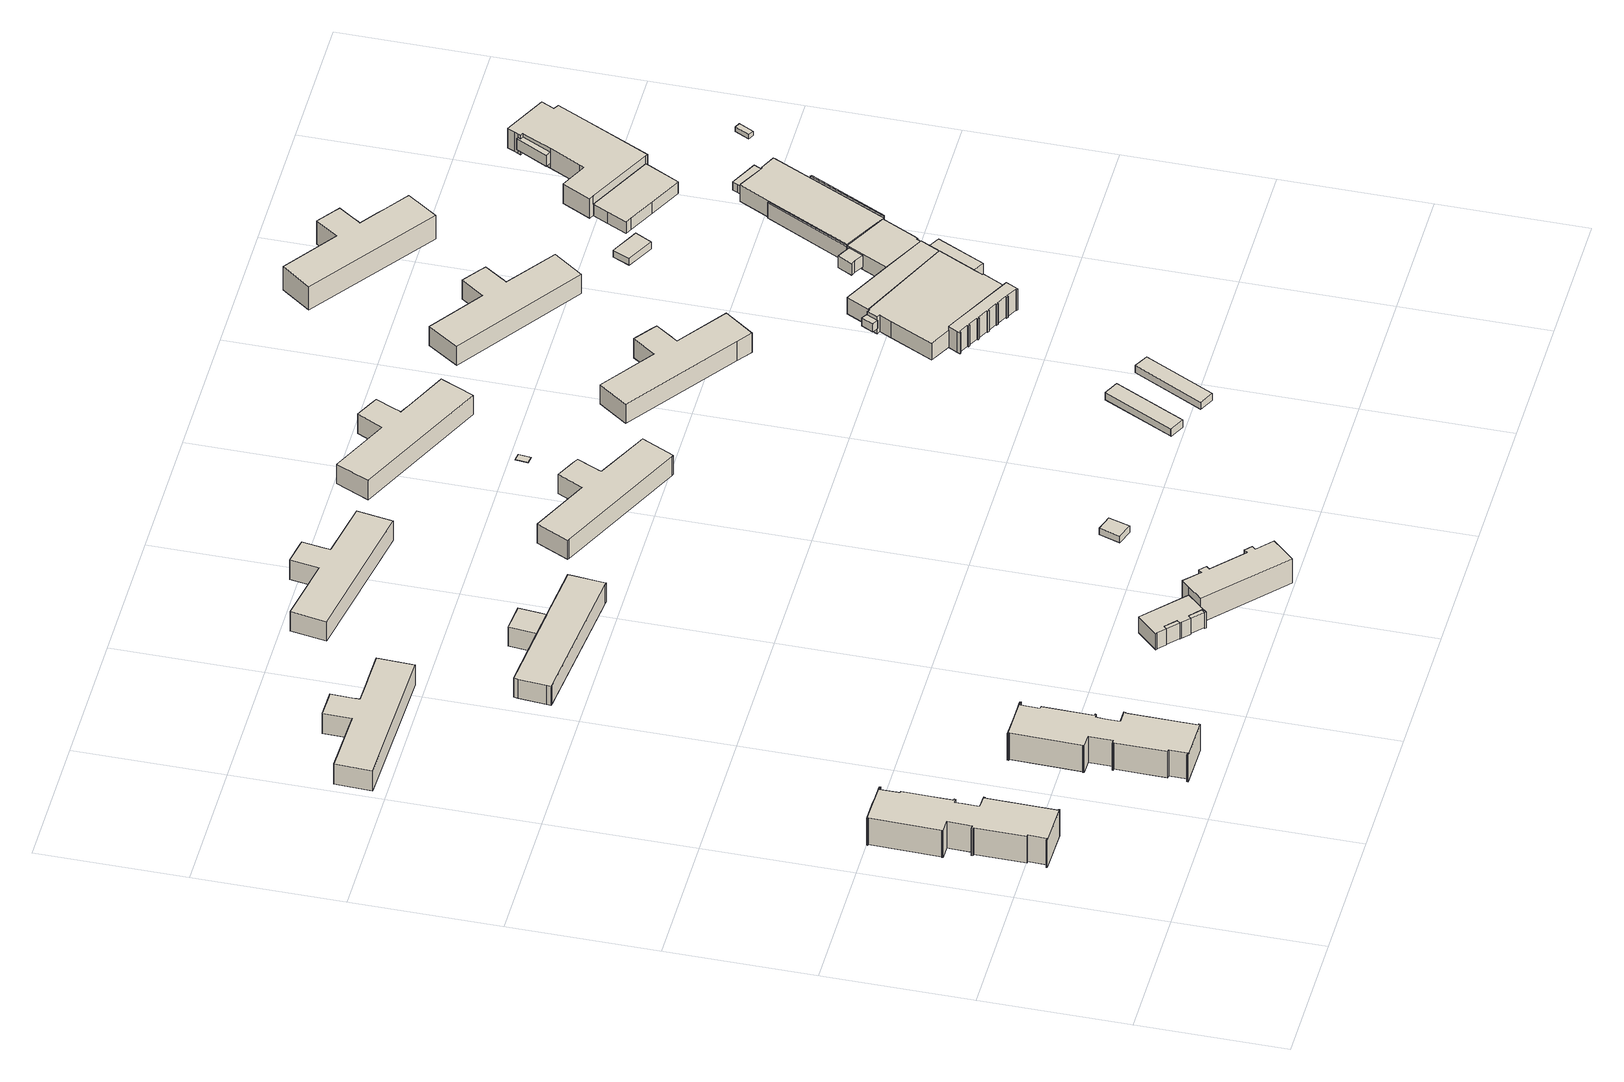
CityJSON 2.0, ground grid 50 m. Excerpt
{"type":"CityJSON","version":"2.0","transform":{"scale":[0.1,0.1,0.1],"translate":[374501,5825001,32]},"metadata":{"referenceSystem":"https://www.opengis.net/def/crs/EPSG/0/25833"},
"CityObjects":{
"building1":{"type":"Building","attributes":{"Gemeindeschluessel":"11000005","BezugspunktDach":"2200","function":"31001_1023","measuredHeight":10.8,"storeysAboveGround":3},"address":[{"country":"Germany","locality":"Berlin","thoroughfareNumber":"23","thoroughfareName":"Griesingerstraße"}],"geometry":[{"type":"Solid","lod":"1","boundaries":[[[[0,1,2,3,4,5,6,7,8,9,10,11,12,13,14,15,16,17,18,19,20,21,22,23,24,25,26,27,28,29,30,31,32,33,34,35,36,37]],[[38,39,40,41,42,43,44,45,46,47,48,49,50,51,52,53,54,55,56,57,58,59,60,61,62,63,64,65,66,67,68,69,70,71,72,73,74,75]],[[38,75,37,36]],[[39,38,36,35]],[[40,39,35,34]],[[41,40,34,33]],[[42,41,33,32]],[[43,42,32,31]],[[44,43,31,30]],[[45,44,30,29]],[[46,45,29,28]],[[47,46,28,27]],[[48,47,27,26]],[[49,48,26,25]],[[50,49,25,24]],[[51,50,24,23]],[[52,51,23,22]],[[53,52,22,21]],[[54,53,21,20]],[[55,54,20,19]],[[56,55,19,18]],[[57,56,18,17]],[[58,57,17,16]],[[59,58,16,15]],[[60,59,15,14]],[[61,60,14,13]],[[62,61,13,12]],[[63,62,12,11]],[[64,63,11,10]],[[65,64,10,9]],[[66,65,9,8]],[[67,66,8,7]],[[68,67,7,6]],[[69,68,6,5]],[[70,69,5,4]],[[71,70,4,3]],[[72,71,3,2]],[[73,72,2,1]],[[74,73,1,0]],[[75,74,0,37]]]]}]},
"building2":{"type":"Building","attributes":{"Gemeindeschluessel":"11000005","BezugspunktDach":"2200","function":"31001_1023","measuredHeight":10.69,"storeysAboveGround":3},"address":[{"country":"Germany","locality":"Berlin","thoroughfareNumber":"17","thoroughfareName":"Griesingerstraße"}],"geometry":[{"type":"Solid","lod":"1","boundaries":[[[[76,77,78,79,80,81,82,83,84,85,86,87,88,89,90,91,92,93,94,95,96,97,98,99,100,101,102,103,104,105,106,107,108,109,110,111,112]],[[113,114,115,116,117,118,119,120,121,122,123,124,125,126,127,128,129,130,131,132,133,134,135,136,137,138,139,140,141,142,143,144,145,146,147,148,149]],[[113,149,112,111]],[[114,113,111,110]],[[115,114,110,109]],[[116,115,109,108]],[[117,116,108,107]],[[118,117,107,106]],[[119,118,106,105]],[[120,119,105,104]],[[121,120,104,103]],[[122,121,103,102]],[[123,122,102,101]],[[124,123,101,100]],[[125,124,100,99]],[[126,125,99,98]],[[127,126,98,97]],[[128,127,97,96]],[[129,128,96,95]],[[130,129,95,94]],[[131,130,94,93]],[[132,131,93,92]],[[133,132,92,91]],[[134,133,91,90]],[[135,134,90,89]],[[136,135,89,88]],[[137,136,88,87]],[[138,137,87,86]],[[139,138,86,85]],[[140,139,85,84]],[[141,140,84,83]],[[142,141,83,82]],[[143,142,82,81]],[[144,143,81,80]],[[145,144,80,79]],[[146,145,79,78]],[[147,146,78,77]],[[148,147,77,76]],[[149,148,76,112]]]]}]},
"building3":{"type":"Building","attributes":{"Gemeindeschluessel":"11000005","BezugspunktDach":"2200","function":"31001_9998","measuredHeight":8.2,"storeysAboveGround":2},"address":[{"country":"Germany","locality":"Berlin","thoroughfareNumber":"27 (26)","thoroughfareName":"Griesingerstraße"}],"geometry":[{"type":"Solid","lod":"1","boundaries":[[[[150,151,152,153,154,155,156,157,158,159,160,161,162]],[[163,164,165,166,167,168,169,170,171,172,173,174,175]],[[163,175,162,161]],[[164,163,161,160]],[[165,164,160,159]],[[166,165,159,158]],[[167,166,158,157]],[[168,167,157,156]],[[169,168,156,155]],[[170,169,155,154]],[[171,170,154,153]],[[172,171,153,152]],[[173,172,152,151]],[[174,173,151,150]],[[175,174,150,162]]]]}]},
"building4":{"type":"Building","attributes":{"Gemeindeschluessel":"11000005","function":"31001_1010"},"address":[{"country":"Germany","locality":"Berlin","thoroughfareNumber":"15C, 15D","thoroughfareName":"Griesingerstraße"}],"children":["building4-1","building4-2","building4-3"]},
"building4-1":{"type":"BuildingPart","attributes":{"BezugspunktDach":"2200","measuredHeight":6.49,"storeysAboveGround":2},"parents":["building4"],"geometry":[{"type":"MultiSurface","lod":"1","boundaries":[[[176,177,178,179,180,181,182,183,184,185,186,187,188,189,190,191,192,193,194]],[[195,196,197,198,199,200,201,202,203,204,205,206,207,208,209,210,211,212,213]],[[195,213,194,193]],[[196,195,193,192]],[[197,196,192,191]],[[198,197,191,190]],[[199,198,190,189]],[[200,199,189,188]],[[201,200,188,214,215]],[[202,201,215,216]],[[203,202,216,217]],[[204,203,185,184]],[[205,204,184,183]],[[206,205,183,182]],[[207,206,182,181]],[[208,207,218,219]],[[209,208,219,220,221]],[[210,209,179,178],[220,222,178,179]],[[211,210,178,177]],[[212,211,177,176]],[[213,212,176,194]],[[215,214,188,187]],[[216,215,187,186]],[[217,216,186,185]],[[219,218,181,180]],[[221,220,219,180,179]],[[178,222,220,179]]]}]},
"building4-2":{"type":"BuildingPart","attributes":{"BezugspunktDach":"2200","measuredHeight":6.23,"storeysAboveGround":2},"parents":["building4"],"geometry":[{"type":"MultiSurface","lod":"1","boundaries":[[[188,187,186,185]],[[216,215,214,217]],[[217,214,188,185]],[[216,217,185,186]],[[215,216,186,187,223]],[[214,215,187,188]]]}]},
"building4-3":{"type":"BuildingPart","attributes":{"BezugspunktDach":"2200","measuredHeight":6.28,"storeysAboveGround":2},"parents":["building4"],"geometry":[{"type":"MultiSurface","lod":"1","boundaries":[[[181,180,179,178]],[[220,219,218,222]],[[222,218,181,178]],[[220,222,178,179,224]],[[220,179,180,219]],[[218,219,180,181]]]}]},
"building5":{"type":"Building","attributes":{"Gemeindeschluessel":"11000005","function":"31001_9998"},"address":[{"country":"Germany","locality":"Berlin","thoroughfareNumber":"27 (27)","thoroughfareName":"Griesingerstraße"}],"children":["building5-1","building5-2"]},
"building5-1":{"type":"BuildingPart","attributes":{"BezugspunktDach":"2200","measuredHeight":7.87,"storeysAboveGround":2},"parents":["building5"],"geometry":[{"type":"Solid","lod":"1","boundaries":[[[[225,226,227,228,229,230,231,232,233,234,235,236,237]],[[238,239,240,241,242,243,244,245,246,247,248,249,250]],[[238,250,237,236]],[[239,238,236,235]],[[240,239,235,234]],[[241,240,234,233]],[[243,242,232,231]],[[244,243,231,230]],[[245,244,230,229]],[[246,245,229,228]],[[247,246,228,227]],[[248,247,227,226]],[[249,248,226,225]],[[250,249,225,237]],[[242,241,233,232]]]]}]},
"building5-2":{"type":"BuildingPart","attributes":{"BezugspunktDach":"2200","measuredHeight":7.83,"storeysAboveGround":2},"parents":["building5"],"geometry":[{"type":"MultiSurface","lod":"1","boundaries":[[[251,252,253,254,255,256,257,258]],[[259,260,261,262,263,243,242,241]],[[259,241,258,257]],[[260,259,257,256]],[[261,260,256,255]],[[262,261,255,254]],[[263,262,254,253]],[[243,263,253,252]],[[242,243,252,251]],[[233,232,251,258]],[[241,242,232,233]]]}]},
"building6":{"type":"Building","attributes":{"Gemeindeschluessel":"11000005","BezugspunktDach":"2200","function":"31001_1010","measuredHeight":9.88,"storeysAboveGround":3},"address":[{"country":"Germany","locality":"Berlin","thoroughfareNumber":"15A, 15B","thoroughfareName":"Griesingerstraße"}],"geometry":[{"type":"Solid","lod":"1","boundaries":[[[[264,265,266,267,268,269,270,271,272,273,274,275,276]],[[196,277,278,279,280,281,282,283,284,285,286,287,197]],[[196,197,276,275]],[[277,196,275,274]],[[278,277,274,273]],[[279,278,273,272]],[[280,279,272,271]],[[281,280,271,270]],[[282,281,270,269]],[[283,282,269,268]],[[284,283,268,267]],[[285,284,267,266]],[[286,285,266,265]],[[287,286,265,264]],[[197,287,264,276]]]]}]},
"building7":{"type":"Building","attributes":{"Gemeindeschluessel":"11000005","BezugspunktDach":"2200","function":"31001_9998","measuredHeight":7.85,"storeysAboveGround":2},"address":[{"country":"Germany","locality":"Berlin","thoroughfareNumber":"27 (24)","thoroughfareName":"Griesingerstraße"}],"geometry":[{"type":"Solid","lod":"1","boundaries":[[[[288,289,290,291,292,293,294,295,296,297,298]],[[299,300,301,302,303,304,305,306,307,308,309]],[[299,309,298,297]],[[300,299,297,296]],[[301,300,296,295]],[[302,301,295,294]],[[303,302,294,293]],[[304,303,293,292]],[[305,304,292,291]],[[306,305,291,290]],[[307,306,290,289]],[[308,307,289,288]],[[309,308,288,298]]]]}]},
"building8":{"type":"Building","attributes":{"Gemeindeschluessel":"11000005","BezugspunktDach":"2200","function":"31001_2600","measuredHeight":2.97,"storeysAboveGround":1},"address":[{"country":"Germany","locality":"Berlin","thoroughfareNumber":"13 (2)","thoroughfareName":"Griesingerstraße"}],"geometry":[{"type":"Solid","lod":"1","boundaries":[[[[310,311,312,313,314]],[[315,316,317,318,319]],[[315,319,314,313]],[[316,315,313,312]],[[317,316,312,311]],[[318,317,311,310]],[[319,318,310,314]]]]}]},
"building9":{"type":"Building","attributes":{"Gemeindeschluessel":"11000005","BezugspunktDach":"2200","function":"31001_9998","measuredHeight":7.78,"storeysAboveGround":2},"address":[{"country":"Germany","locality":"Berlin","thoroughfareNumber":"27 (28)","thoroughfareName":"Griesingerstraße"}],"geometry":[{"type":"Solid","lod":"1","boundaries":[[[[320,321,322,323,324,325,326,327,328,329,330,331,332]],[[333,334,335,336,337,338,339,340,341,342,343,344,345]],[[333,345,332,331]],[[334,333,331,330]],[[335,334,330,329]],[[336,335,329,328]],[[337,336,328,327]],[[338,337,327,326]],[[339,338,326,325]],[[340,339,325,324]],[[341,340,324,323]],[[342,341,323,322]],[[343,342,322,321]],[[344,343,321,320]],[[345,344,320,332]]]]}]},
"building10":{"type":"Building","attributes":{"Gemeindeschluessel":"11000005","BezugspunktDach":"2200","function":"51009_1611","measuredHeight":0.073,"storeysAboveGround":0},"address":[{"country":"Germany","locality":"Berlin"}],"geometry":[{"type":"Solid","lod":"1","boundaries":[[[[346,347,348,349]],[[350,351,352,353]],[[350,353,349,348]],[[351,350,348,347]],[[352,351,347,346]],[[353,352,346,349]]]]}]},
"building11":{"type":"Building","attributes":{"Gemeindeschluessel":"11000005","BezugspunktDach":"2200","function":"31001_9998","measuredHeight":7.9,"storeysAboveGround":2},"address":[{"country":"Germany","locality":"Berlin","thoroughfareNumber":"27 (23)","thoroughfareName":"Griesingerstraße"}],"geometry":[{"type":"Solid","lod":"1","boundaries":[[[[354,355,356,357,358,359,360,361,362,363,364,365,366]],[[367,368,369,370,371,372,373,374,375,376,377,378,379]],[[367,379,366,365]],[[368,367,365,364]],[[369,368,364,363]],[[370,369,363,362]],[[371,370,362,361]],[[372,371,361,360]],[[373,372,360,359]],[[374,373,359,358]],[[375,374,358,357]],[[376,375,357,356]],[[377,376,356,355]],[[378,377,355,354]],[[379,378,354,366]]]]}]},
"building12":{"type":"Building","attributes":{"Gemeindeschluessel":"11000005","BezugspunktDach":"2200","function":"31001_2463","measuredHeight":3.04,"storeysAboveGround":1},"address":[{"country":"Germany","locality":"Berlin","thoroughfareNumber":"15A (1)","thoroughfareName":"Griesingerstraße"}],"geometry":[{"type":"Solid","lod":"1","boundaries":[[[[380,381,382,383,384]],[[385,386,387,388,389]],[[385,389,384,383]],[[386,385,383,382]],[[387,386,382,381]],[[388,387,381,380]],[[389,388,380,384]]]]}]},
"building13":{"type":"Building","attributes":{"Gemeindeschluessel":"11000005","BezugspunktDach":"2200","function":"31001_2463","measuredHeight":2.89,"storeysAboveGround":1},"address":[{"country":"Germany","locality":"Berlin","thoroughfareNumber":"13 (1)","thoroughfareName":"Griesingerstraße"}],"geometry":[{"type":"Solid","lod":"1","boundaries":[[[[390,391,392,393,394,395]],[[396,397,398,399,400,401]],[[396,401,395,394]],[[397,396,394,393]],[[398,397,393,392]],[[399,398,392,391]],[[400,399,391,390]],[[401,400,390,395]]]]}]},
"building14":{"type":"Building","attributes":{"Gemeindeschluessel":"11000005","BezugspunktDach":"2200","function":"31001_9998","measuredHeight":7.75,"storeysAboveGround":2},"address":[{"country":"Germany","locality":"Berlin","thoroughfareNumber":"27 (29)","thoroughfareName":"Griesingerstraße"}],"geometry":[{"type":"Solid","lod":"1","boundaries":[[[[402,403,404,405,406,407,408,409,410,411,412,413]],[[414,415,416,417,418,419,420,421,422,423,424,425]],[[414,425,413,412]],[[415,414,412,411]],[[416,415,411,410]],[[417,416,410,409]],[[418,417,409,408]],[[419,418,408,407]],[[420,419,407,406]],[[421,420,406,405]],[[422,421,405,404]],[[423,422,404,403]],[[424,423,403,402]],[[425,424,402,413]]]]}]},
"building15":{"type":"Building","attributes":{"Gemeindeschluessel":"11000005","BezugspunktDach":"2200","function":"51009_1610","measuredHeight":3.21,"storeysAboveGround":0},"address":[{"country":"Germany","locality":"Berlin"}],"geometry":[{"type":"Solid","lod":"1","boundaries":[[[[426,427,428,429,430,431]],[[432,433,434,435,436,437]],[[432,437,431,430]],[[433,432,430,429]],[[434,433,429,428]],[[435,434,428,427]],[[436,435,427,426]],[[437,436,426,431]]]]}]},
"building16":{"type":"Building","attributes":{"Gemeindeschluessel":"11000005","BezugspunktDach":"2200","function":"31001_9998","measuredHeight":7.78,"storeysAboveGround":2},"address":[{"country":"Germany","locality":"Berlin","thoroughfareNumber":"27 (22)","thoroughfareName":"Griesingerstraße"}],"geometry":[{"type":"Solid","lod":"1","boundaries":[[[[438,439,440,441,442,443,444,445,446,447,448]],[[449,450,451,452,453,454,455,456,457,458,459]],[[449,459,448,447]],[[450,449,447,446]],[[451,450,446,445]],[[452,451,445,444]],[[453,452,444,443]],[[454,453,443,442]],[[455,454,442,441]],[[456,455,441,440]],[[457,456,440,439]],[[458,457,439,438]],[[459,458,438,448]]]]}]},
"building17":{"type":"Building","attributes":{"Gemeindeschluessel":"11000005","function":"31001_2083"},"address":[{"country":"Germany","locality":"Berlin","thoroughfareNumber":"27 (6)","thoroughfareName":"Griesingerstraße"}],"children":["building17-1","building17-2","building17-3","building17-4","building17-5","building17-6","building17-7","building17-8"]},
"building17-1":{"type":"BuildingPart","attributes":{"BezugspunktDach":"2200","measuredHeight":6.85,"storeysAboveGround":1},"parents":["building17"],"geometry":[{"type":"MultiSurface","lod":"1","boundaries":[[[460,461,462,463,464,465,466,467,468,469,470,471,472,473]],[[474,475,476,477,478,479,480,481,482,483,484,485,486,487]],[[474,487,473,472]],[[475,474,472,471]],[[476,475,471,470]],[[477,476,470,469]],[[478,477,469,468]],[[479,478,468,467]],[[488,489,467,466]],[[482,481,465,464]],[[483,482,464,463]],[[484,483,463,462]],[[485,484,462,461]],[[487,486,460,473]],[[490,480,479,489,488]],[[491,480,466,465,481]],[[486,485,492,461,460,493]]]}]},
"building17-2":{"type":"BuildingPart","attributes":{"BezugspunktDach":"2200","measuredHeight":8.62,"storeysAboveGround":1},"parents":["building17"],"geometry":[{"type":"MultiSurface","lod":"1","boundaries":[[[494,495,496,497,498,499,500,501,502,503,504,505,506,507,508,509,510,511,512,513,514,515,516,517,518,519,520,521,522]],[[523,486,485,524,525,526,527,528,529,530,531,532,533,534,535,536,537,538,539,540,541,542,543,544,545,546,547,548,549]],[[523,549,522,521]],[[486,523,521,520]],[[461,460,520,519]],[[524,485,519,518]],[[525,524,518,517]],[[526,525,517,516]],[[527,526,516,515]],[[528,527,515,514]],[[529,528,514,513]],[[530,529,513,512]],[[531,530,512,511]],[[532,531,511,510]],[[533,532,510,509]],[[534,533,509,508]],[[535,534,508,507]],[[536,535,507,506]],[[537,536,506,505]],[[538,537,505,504]],[[539,538,504,503]],[[540,539,503,502]],[[541,540,502,501]],[[542,541,501,500]],[[543,542,500,499]],[[544,543,499,498]],[[545,544,498,497]],[[546,545,497,496]],[[547,546,496,495]],[[548,547,495,494]],[[549,548,494,522]],[[485,486,460,461]]]}]},
"building17-3":{"type":"BuildingPart","attributes":{"BezugspunktDach":"2200","measuredHeight":6.71,"storeysAboveGround":1},"parents":["building17"],"geometry":[{"type":"MultiSurface","lod":"1","boundaries":[[[488,550,551,552,553,489]],[[554,555,556,557,480,479]],[[554,479,489,553]],[[555,554,553,552]],[[558,559,552,551]],[[557,556,551,550]],[[556,555,559,558]],[[557,550,488,480]],[[479,560,480,490,488,489,561]]]}]},
"building17-4":{"type":"BuildingPart","attributes":{"BezugspunktDach":"2200","measuredHeight":6.45,"storeysAboveGround":1},"parents":["building17"],"geometry":[{"type":"MultiSurface","lod":"1","boundaries":[[[558,562,563,564,565,566,567,568,569,559]],[[570,571,572,573,574,575,576,577,556,555]],[[570,555,559,569]],[[571,570,569,568]],[[572,571,568,567]],[[572,578,579]],[[574,573,566,565]],[[575,574,565,564]],[[576,575,564,563]],[[577,576,563,562]],[[556,577,562,558]],[[573,579,578,580,566]],[[567,580,578,572]],[[558,559,555,556]]]}]},
"building17-5":{"type":"BuildingPart","attributes":{"BezugspunktDach":"2200","measuredHeight":6.86,"storeysAboveGround":1},"parents":["building17"],"geometry":[{"type":"MultiSurface","lod":"1","boundaries":[[[581,582,583,465]],[[557,584,585,481]],[[550,488,480,557,481,480,466,465,583]],[[584,557,583,582]],[[585,584,582,581]],[[481,585,581,465]],[[465,466,480,481]],[[557,480,488,550]]]}]},
"building17-6":{"type":"BuildingPart","attributes":{"BezugspunktDach":"2200","measuredHeight":7.55,"storeysAboveGround":1},"parents":["building17"],"geometry":[{"type":"MultiSurface","lod":"1","boundaries":[[[586,587,588,589,590,591,592,593,594,595,596,597]],[[598,599,600,601,602,603,604,605,606,573,578,572]],[[598,607,567,572,597,596]],[[599,598,596,595]],[[600,599,595,594]],[[601,600,594,593]],[[602,601,593,592]],[[603,602,592,591]],[[604,603,591,590]],[[605,604,590,589]],[[573,606,588,587]],[[580,566,587,586]],[[608,567,580,578,586,597]],[[572,567,607,598]],[[606,605,589,588]],[[578,573,566,580]],[[572,578,580,567,608]]]}]},
"building17-7":{"type":"BuildingPart","attributes":{"BezugspunktDach":"2200","measuredHeight":7.53,"storeysAboveGround":1},"parents":["building17"],"geometry":[{"type":"MultiSurface","lod":"1","boundaries":[[[609,610,611,612]],[[605,613,614,606]],[[589,588,612,611]],[[613,605,611,610]],[[614,613,610,609]],[[606,614,609,612]],[[605,606,588,589]]]}]},
"building17-8":{"type":"BuildingPart","attributes":{"BezugspunktDach":"2200","measuredHeight":6.36,"storeysAboveGround":1},"parents":["building17"],"geometry":[{"type":"Solid","lod":"1","boundaries":[[[[567,607,615,616]],[[617,598,572,618]],[[617,618,616,615]],[[598,617,615,607]],[[618,572,567,616]],[[598,607,567,572]]]]}]},
"building18":{"type":"Building","attributes":{"Gemeindeschluessel":"11000005","BezugspunktDach":"2200","function":"51009_1610","measuredHeight":4.78,"storeysAboveGround":0},"address":[{"country":"Germany","locality":"Berlin"}],"geometry":[{"type":"Solid","lod":"1","boundaries":[[[[619,620,621,622,623,624]],[[625,626,627,628,629,630]],[[625,630,624,623]],[[626,625,623,622]],[[627,626,622,621]],[[628,627,621,620]],[[629,628,620,619]],[[630,629,619,624]]]]}]},
"building19":{"type":"Building","attributes":{"Gemeindeschluessel":"11000005","BezugspunktDach":"2200","function":"31001_2142","measuredHeight":2.72,"storeysAboveGround":1},"address":[{"country":"Germany","locality":"Berlin","thoroughfareNumber":"27 (36)","thoroughfareName":"Griesingerstraße"}],"geometry":[{"type":"Solid","lod":"1","boundaries":[[[[631,632,633,634]],[[635,636,637,638]],[[635,638,634,633]],[[636,635,633,632]],[[637,636,632,631]],[[638,637,631,634]]]]}]},
"building20":{"type":"Building","attributes":{"Gemeindeschluessel":"11000005","BezugspunktDach":"2200","function":"31001_9998","measuredHeight":9.56,"storeysAboveGround":2},"address":[{"country":"Germany","locality":"Berlin","thoroughfareNumber":"27 (21)","thoroughfareName":"Griesingerstraße"}],"geometry":[{"type":"Solid","lod":"1","boundaries":[[[[639,640,641,642,643,644,645,646,647,648,649,650,651]],[[652,653,654,655,656,657,658,659,660,661,662,663,664]],[[652,664,651,650]],[[653,652,650,649]],[[654,653,649,648]],[[655,654,648,647]],[[656,655,647,646]],[[657,656,646,645]],[[658,657,645,644]],[[659,658,644,643]],[[660,659,643,642]],[[661,660,642,641]],[[662,661,641,640]],[[663,662,640,639]],[[664,663,639,651]]]]}]},
"building21":{"type":"Building","attributes":{"Gemeindeschluessel":"11000005","BezugspunktDach":"2200","function":"51009_1610","measuredHeight":3.42,"storeysAboveGround":0},"address":[{"country":"Germany","locality":"Berlin"}],"geometry":[{"type":"Solid","lod":"1","boundaries":[[[[665,666,667,668,669,670,671]],[[672,673,674,675,676,677,678]],[[672,678,671,670]],[[673,672,670,669]],[[674,673,669,668]],[[675,674,668,667]],[[676,675,667,666]],[[677,676,666,665]],[[678,677,665,671]]]]}]},
"building22":{"type":"Building","attributes":{"Gemeindeschluessel":"11000005","function":"31001_2580"},"address":[{"country":"Germany","locality":"Berlin","thoroughfareNumber":"27 (5)","thoroughfareName":"Griesingerstraße"}],"children":["building22-1","building22-2"]},
"building22-1":{"type":"BuildingPart","attributes":{"BezugspunktDach":"2200","measuredHeight":8.03,"storeysAboveGround":2},"parents":["building22"],"geometry":[{"type":"MultiSurface","lod":"1","boundaries":[[[679,680,681,682,683,684,685,686,687,688,689,690,691,692,693,694]],[[695,696,697,698,699,700,701,702,703,704,705,706,707,708,709,710]],[[695,710,694,693]],[[696,695,693,692]],[[697,696,692,691]],[[698,697,691,690]],[[699,698,690,689]],[[700,699,689,688]],[[701,700,688,687]],[[702,701,687,686]],[[703,702,686,685]],[[704,703,685,684]],[[705,704,684,683]],[[706,705,683,682]],[[707,706,682,681]],[[708,707,681,680]],[[711,712,708,680,679]],[[710,709,679,694]],[[709,708,712,711]]]}]},
"building22-2":{"type":"BuildingPart","attributes":{"BezugspunktDach":"2200","measuredHeight":4.76,"storeysAboveGround":2},"parents":["building22"],"geometry":[{"type":"Solid","lod":"1","boundaries":[[[[713,714,715,712,711,716,717]],[[718,709,708,719,720,721,722]],[[718,722,717,716]],[[709,718,716,711]],[[709,711,709,708]],[[719,708,712,715]],[[720,719,715,714]],[[721,720,714,713]],[[722,721,713,717]],[[708,709,711,712]]]]}]},
"building23":{"type":"Building","attributes":{"Gemeindeschluessel":"11000005","BezugspunktDach":"2200","function":"51009_1610","measuredHeight":4.44,"storeysAboveGround":0},"address":[{"country":"Germany","locality":"Berlin"}],"geometry":[{"type":"Solid","lod":"1","boundaries":[[[[723,724,725,726,727,728]],[[729,730,731,732,733,734]],[[729,734,728,727]],[[730,729,727,726]],[[731,730,726,725]],[[732,731,725,724]],[[733,732,724,723]],[[734,733,723,728]]]]}]},
"building24":{"type":"Building","attributes":{"Gemeindeschluessel":"11000005","BezugspunktDach":"2200","function":"51009_1611","measuredHeight":2.27,"storeysAboveGround":0},"address":[{"country":"Germany","locality":"Berlin"}],"geometry":[{"type":"Solid","lod":"1","boundaries":[[[[735,736,737,738]],[[739,740,741,742]],[[739,742,738,737]],[[740,739,737,736]],[[741,740,736,735]],[[742,741,735,738]]]]}]}
},
"vertices":[
[116,752,130],[162,751,130],[161,670,130],[146,670,130],[147,664,130],[152,664,130],[151,494,130],[158,494,130],[157,432,130],[145,432,130],[145,428,130],[299,426,130],[299,429,130],[295,430,130],[298,663,130],[302,663,130],[302,668,130],[256,670,130],[257,725,130],[257,750,130],[271,749,130],[271,754,130],[266,754,130],[267,828,130],[268,905,130],[268,924,130],[262,924,130],[262,989,130],[274,989,130],[274,993,130],[210,994,130],[192,995,130],[184,995,130],[118,996,130],[118,992,130],[122,991,130],[118,756,130],[115,757,130],[118,756,22],[122,991,22],[118,992,22],[118,996,22],[184,995,22],[192,995,22],[210,994,22],[274,993,22],[274,989,22],[262,989,22],[262,924,22],[268,924,22],[268,905,22],[267,828,22],[266,754,22],[271,754,22],[271,749,22],[257,750,22],[257,725,22],[256,670,22],[302,668,22],[302,663,22],[298,663,22],[295,430,22],[299,429,22],[299,426,22],[145,428,22],[145,432,22],[157,432,22],[158,494,22],[151,494,22],[152,664,22],[147,664,22],[146,670,22],[161,670,22],[162,751,22],[116,752,22],[115,757,22],
[610,421,129],[658,421,129],[657,341,129],[640,340,129],[640,336,129],[646,336,129],[645,165,129],[654,164,129],[654,103,129],[642,103,129],[641,99,129],[794,97,129],[794,101,129],[790,101,129],[792,334,129],[796,334,129],[796,340,129],[750,340,129],[751,390,129],[752,419,129],[765,420,129],[765,424,129],[759,424,129],[761,595,129],[753,596,129],[754,660,129],[767,660,129],[767,664,129],[754,664,129],[740,664,129],[702,665,129],[682,665,129],[611,666,129],[611,662,129],[616,662,129],[612,426,129],[609,426,129],[612,426,22],[616,662,22],[611,662,22],[611,666,22],[682,665,22],[702,665,22],[740,664,22],[754,664,22],[767,664,22],[767,660,22],[754,660,22],[753,596,22],[761,595,22],[759,424,22],[765,424,22],[765,420,22],[752,419,22],[751,390,22],[750,340,22],[796,340,22],[796,334,22],[792,334,22],[790,101,22],[794,101,22],[794,97,22],[641,99,22],[642,103,22],[654,103,22],[654,164,22],[645,165,22],[646,336,22],[640,336,22],[640,340,22],[657,341,22],[658,421,22],[610,421,22],[609,426,22],
[522,2527,112],[526,2652,112],[426,2654,112],[400,2654,112],[325,2656,112],[325,2666,112],[325,2683,112],[327,2752,112],[307,2752,112],[233,2754,112],[231,2658,112],[7,2663,112],[4,2539,112],[7,2663,30],[231,2658,30],[233,2754,30],[307,2752,30],[327,2752,30],[325,2683,30],[325,2666,30],[325,2656,30],[400,2654,30],[426,2654,30],[526,2652,30],[522,2527,30],[4,2539,30],
[1228,339,88],[1229,340,88],[1255,315,88],[1266,326,88],[1303,291,88],[1293,280,88],[1292,279,88],[1295,277,88],[1296,278,88],[1322,253,88],[1332,264,88],[1370,229,88],[1360,218,88],[1359,217,88],[1362,214,88],[1382,236,88],[1427,285,88],[1291,412,88],[1225,341,88],[1291,412,23],[1427,285,23],[1382,236,23],[1362,214,23],[1359,217,23],[1360,218,23],[1370,229,23],[1332,264,23],[1322,253,23],[1296,278,23],[1295,277,23],[1292,279,23],[1293,280,23],[1303,291,23],[1266,326,23],[1255,315,23],[1229,340,23],[1228,339,23],[1225,341,23],[1360,218,26],[1370,229,26],[1332,264,26],[1322,253,26],[1293,280,25],[1303,291,25],[1266,326,25],[1266,326,65],[1255,315,25],
[1370,229,36],
[1266,326,37],
[545,2098,97],[1047,2049,97],[1054,2048,97],[1056,2065,97],[1064,2156,97],[1066,2172,97],[866,2192,97],[866,2191,97],[771,2200,97],[549,2221,97],[547,2206,97],[539,2114,97],[537,2098,97],[539,2114,20],[547,2206,20],[549,2221,20],[771,2200,20],[866,2191,20],[866,2192,20],[1066,2172,20],[1064,2156,20],[1056,2065,20],[1054,2048,20],[1047,2049,20],[545,2098,20],[537,2098,20],
[866,2191,98],[866,2192,98],[866,2200,98],[868,2219,98],[874,2285,98],[853,2287,98],[781,2294,98],[771,2200,98],[781,2294,20],[853,2287,20],[874,2285,20],[868,2219,20],[866,2200,20],
[1631,5,122],[1700,79,122],[1648,127,122],[1659,138,122],[1637,158,122],[1627,147,122],[1524,243,122],[1534,254,122],[1513,273,122],[1503,262,122],[1451,311,122],[1427,285,122],[1382,236,122],[1451,311,23],[1503,262,23],[1513,273,23],[1534,254,23],[1524,243,23],[1627,147,23],[1637,158,23],[1659,138,23],[1648,127,23],[1700,79,23],[1631,5,23],
[1171,2753,111],[1191,2874,111],[994,2909,111],[996,2918,111],[998,2937,111],[1009,3005,111],[991,3008,111],[917,3021,111],[901,2924,111],[680,2963,111],[659,2841,111],[680,2963,32],[901,2924,32],[917,3021,32],[991,3008,32],[1009,3005,32],[998,2937,32],[996,2918,32],[994,2909,32],[1191,2874,32],[1171,2753,32],[659,2841,32],
[1759,551,39],[1781,624,39],[1754,632,39],[1727,641,39],[1704,570,39],[1727,641,13],[1754,632,13],[1781,624,13],[1759,551,13],[1704,570,13],
[1228,2207,97],[1686,1988,97],[1691,1986,97],[1745,2097,97],[1565,2185,97],[1568,2193,97],[1576,2210,97],[1604,2270,97],[1587,2279,97],[1520,2312,97],[1478,2225,97],[1277,2320,97],[1223,2210,97],[1277,2320,19],[1478,2225,19],[1520,2312,19],[1587,2279,19],[1604,2270,19],[1576,2210,19],[1568,2193,19],[1565,2185,19],[1745,2097,19],[1691,1986,19],[1686,1988,19],[1228,2207,19],[1223,2210,19],
[1666,2432,20],[1671,2475,20],[1645,2478,20],[1640,2435,20],[1645,2478,19],[1671,2475,19],[1666,2432,19],[1640,2435,19],
[1806,2650,113],[1858,2764,113],[1713,2832,113],[1701,2838,113],[1677,2849,113],[1681,2856,113],[1689,2875,113],[1718,2937,113],[1700,2946,113],[1637,2977,113],[1593,2889,113],[1390,2985,113],[1337,2872,113],[1390,2985,34],[1593,2889,34],[1637,2977,34],[1700,2946,34],[1718,2937,34],[1689,2875,34],[1681,2856,34],[1677,2849,34],[1701,2838,34],[1713,2832,34],[1858,2764,34],[1806,2650,34],[1337,2872,34],
[2281,508,43],[2402,747,43],[2353,771,43],[2232,534,43],[2231,532,43],[2232,534,13],[2353,771,13],[2402,747,13],[2281,508,13],[2231,532,13],
[2425,448,43],[2427,452,43],[2546,686,43],[2501,710,43],[2498,711,43],[2376,474,43],[2498,711,14],[2501,710,14],[2546,686,14],[2427,452,14],[2425,448,14],[2376,474,14],
[2265,1920,95],[2313,1885,95],[2387,1984,95],[2223,2102,95],[2227,2108,95],[2237,2122,95],[2278,2179,95],[2262,2191,95],[2203,2234,95],[2147,2156,95],[1966,2285,95],[1894,2187,95],[1966,2285,17],[2147,2156,17],[2203,2234,17],[2262,2191,17],[2278,2179,17],[2237,2122,17],[2227,2108,17],[2223,2102,17],[2387,1984,17],[2313,1885,17],[2265,1920,17],[1894,2187,17],
[2502,1531,59],[2503,1533,59],[2521,1568,59],[2522,1570,59],[2503,1581,59],[2482,1542,59],[2503,1581,27],[2522,1570,27],[2521,1568,27],[2503,1533,27],[2502,1531,27],[2482,1542,27],
[2438,2457,116],[2511,2558,116],[2348,2675,116],[2355,2684,116],[2364,2698,116],[2403,2753,116],[2386,2766,116],[2326,2809,116],[2270,2730,116],[2088,2857,116],[2016,2752,116],[2088,2857,38],[2270,2730,38],[2326,2809,38],[2386,2766,38],[2403,2753,38],[2364,2698,38],[2355,2684,38],[2348,2675,38],[2511,2558,38],[2438,2457,38],[2016,2752,38],
[2492,1303,72],[2735,1177,72],[2778,1261,72],[2775,1263,72],[2789,1294,72],[2790,1293,72],[2853,1419,72],[2534,1566,72],[2532,1562,72],[2521,1568,72],[2503,1533,72],[2515,1527,72],[2494,1485,72],[2421,1340,72],[2494,1485,4],[2515,1527,4],[2503,1533,4],[2521,1568,4],[2532,1562,4],[2534,1566,4],[2853,1419,4],[2790,1293,4],[2789,1294,4],[2775,1263,4],[2778,1261,4],[2735,1177,4],[2492,1303,4],[2421,1340,4],[2853,1419,71],[2534,1566,71],[2853,1419,23],[2842,1396,4],[2735,1177,38],[2492,1303,33],
[2473,1259,90],[2476,1263,90],[2509,1247,90],[2507,1243,90],[2513,1240,90],[2515,1244,90],[2548,1226,90],[2547,1222,90],[2552,1219,90],[2554,1224,90],[2590,1205,90],[2588,1202,90],[2594,1198,90],[2596,1202,90],[2629,1185,90],[2627,1182,90],[2632,1179,90],[2635,1183,90],[2670,1164,90],[2667,1160,90],[2673,1157,90],[2675,1160,90],[2711,1141,90],[2710,1138,90],[2714,1136,90],[2735,1177,90],[2492,1303,90],[2475,1272,90],[2470,1261,90],[2475,1272,4],[2714,1136,4],[2710,1138,4],[2711,1141,4],[2675,1160,4],[2673,1157,4],[2667,1160,4],[2670,1164,4],[2635,1183,4],[2632,1179,4],[2627,1182,4],[2629,1185,4],[2596,1202,4],[2594,1198,4],[2588,1202,4],[2590,1205,4],[2554,1224,4],[2552,1219,4],[2547,1222,4],[2548,1226,4],[2515,1244,4],[2513,1240,4],[2507,1243,4],[2509,1247,4],[2476,1263,4],[2473,1259,4],[2470,1261,4],
[2871,1454,71],[2887,1485,71],[2744,1558,71],[2574,1644,71],[2574,1644,4],[2744,1558,4],[2887,1485,4],[2871,1454,4],[2887,1485,68],[2744,1558,68],[2570,1550,4],[2534,1566,43],
[2895,1501,68],[2899,1499,68],[2907,1513,68],[2960,1617,68],[2964,1624,68],[2817,1702,68],[2814,1695,68],[2789,1647,68],[2789,1647,4],[2814,1695,4],[2817,1702,4],[2964,1624,4],[2960,1617,4],[2907,1513,4],[2899,1499,4],[2895,1501,4],[2892,1662,4],[2918,1648,4],[2892,1662,68],
[2827,1273,72],[2907,1434,72],[2871,1454,72],[2907,1434,4],[2827,1273,4],
[2892,1662,71],[2964,1624,71],[2966,1623,71],[3097,1887,71],[3161,2016,71],[3163,2020,71],[3112,2045,71],[3110,2042,71],[3019,2089,71],[3015,2091,71],[2962,1987,71],[2817,1702,71],[2962,1987,4],[3015,2091,4],[3019,2089,4],[3110,2042,4],[3112,2045,4],[3163,2020,4],[3161,2016,4],[3097,1887,4],[2966,1623,4],[2962,1987,68],[2817,1702,44],
[2968,1622,79],[3102,1884,79],[3097,1887,79],[2966,1623,79],[3102,1884,4],[2968,1622,4],
[2958,1989,68],[2811,1705,68],[2958,1989,4],[2811,1705,4],
[2757,1664,62],[2789,1647,62],[2814,1695,62],[2781,1713,62],[2767,1720,62],[2742,1671,62],[2767,1720,15],[2781,1713,15],[2814,1695,15],[2789,1647,15],[2757,1664,15],[2742,1671,15],
[2699,2297,61],[2729,2354,61],[2634,2403,61],[2608,2346,61],[2634,2403,33],[2729,2354,33],[2699,2297,33],[2608,2346,33],
[2613,2962,108],[2687,3065,108],[2608,3122,108],[2586,3138,108],[2524,3182,108],[2531,3191,108],[2541,3206,108],[2578,3259,108],[2558,3274,108],[2503,3314,108],[2447,3238,108],[2268,3365,108],[2193,3265,108],[2268,3365,13],[2447,3238,13],[2503,3314,13],[2558,3274,13],[2578,3259,13],[2541,3206,13],[2531,3191,13],[2524,3182,13],[2586,3138,13],[2608,3122,13],[2687,3065,13],[2613,2962,13],[2193,3265,13],
[3110,2042,63],[3112,2045,63],[3116,2053,63],[3125,2072,63],[3033,2118,63],[3025,2100,63],[3019,2089,63],[3025,2100,29],[3033,2118,29],[3125,2072,29],[3116,2053,29],[3112,2045,29],[3110,2042,29],[3019,2089,29],
[2814,2509,110],[3037,2396,110],[3044,2392,110],[3207,2714,110],[3189,2724,110],[3211,2768,110],[3065,2841,110],[3053,2816,110],[3046,2803,110],[3042,2795,110],[3053,2790,110],[3002,2690,110],[2948,2585,110],[2940,2569,110],[2849,2613,110],[2799,2517,110],[2849,2613,30],[2940,2569,30],[2948,2585,30],[3002,2690,30],[3053,2790,30],[3042,2795,30],[3046,2803,30],[3053,2816,30],[3065,2841,30],[3211,2768,30],[3189,2724,30],[3207,2714,30],[3044,2392,30],[3037,2396,30],[2814,2509,30],[2799,2517,30],[2814,2509,78],[3037,2396,78],
[2777,2380,78],[2866,2335,78],[2977,2279,78],[2788,2458,78],[2755,2391,78],[2788,2458,30],[2977,2279,30],[2866,2335,30],[2777,2380,30],[2755,2391,30],
[3002,2690,96],[3053,2790,96],[3042,2795,96],[3046,2803,96],[3040,2806,96],[2984,2700,96],[3040,2806,51],[3046,2803,51],[3042,2795,51],[3053,2790,51],[3002,2690,51],[2984,2700,51],
[3301,2117,45],[3326,2167,45],[3308,2176,45],[3282,2127,45],[3308,2176,27],[3326,2167,27],[3301,2117,27],[3282,2127,27]
]}
